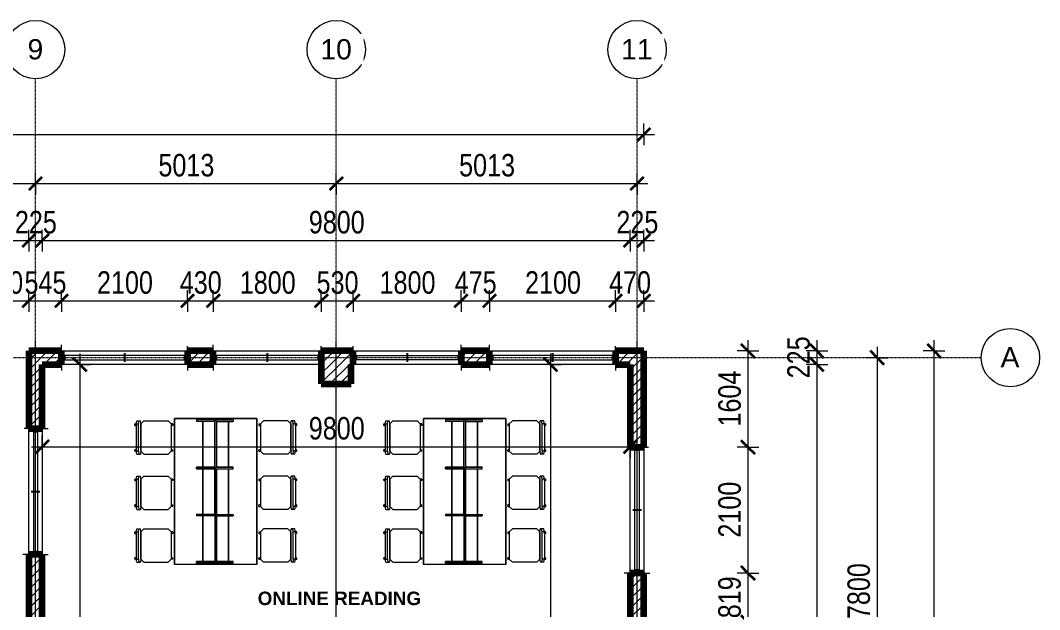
# Model space of a CAD drawing. Header units: millimetres. Extents: x -35190 to 411743, y -233114 to 23872.
# Drawn here: x 31058 to 48046, y 10021 to 19846 of the extents above; entities that cross this region are included whole.
import ezdxf

# ---------------------------------------------------------------- set-up
doc = ezdxf.new("R2010")
doc.units = ezdxf.units.MM
doc.linetypes.add('Grid Line', pattern=[22.225, 12.7, -3.175, 3.175, -3.175])
for name, color, linetype, lineweight in [('A-ANNO-DIMS', 211, 'Continuous', 9), ('A-ANNO-DIMS-75', 211, 'Continuous', 9), ('A-AREA-IDEN', 2, 'Continuous', 9), ('A-GLAZ', 151, 'Continuous', 18), ('A-WALL', 113, 'Continuous', 18), ('A-WALL-PATT', 111, 'Continuous', 18), ('G-IMPT', 8, 'Continuous', 18), ('I-FURN', 30, 'Continuous', 18), ('S-GRID', 1, 'Continuous', 9), ('S-GRID-IDEN', 1, 'Continuous', 9)]:
    doc.layers.add(name, color=color, linetype=linetype, lineweight=lineweight)
doc.styles.add('Arial_2', font='arial.ttf', dxfattribs={"height": 337.5})
doc.styles.add('Arial_3', font='arial.ttf', dxfattribs={"width": 0.8, "height": 375})
doc.styles.add('Arial_B', font='arialbd.ttf', dxfattribs={"height": 225})
doc.dimstyles.new('main_4_5mm', dxfattribs={"dimscale": 304.8, "dimtxt": 382.597275, "dimasz": 0.738189, "dimexe": 0.590551, "dimexo": 0.0625, "dimgap": 0.024606, "dimtad": 1, "dimdec": 0, "dimzin": 0, "dimdsep": 46, "dimtxsty": 'Arial_3', "dimblk1": 'OBLIQUE', "dimblk2": 'OBLIQUE', "dimsah": 1, "dimcen": 0.09, "dimdle": 0.590551, "dimazin": 0, "dimtfac": 1, "dimtdec": 4, "dimtix": 1, "dimtmove": 0, "dimatfit": 3, "dimfxl": 0.590551, "dimfxlon": 1, "dimtvp": 1, "dimtolj": 1, "dimtzin": 0, "dimarcsym": 2})
doc.dimstyles.new('main_4_5mm_2', dxfattribs={"dimscale": 304.8, "dimtxt": 382.597275, "dimasz": 0.738189, "dimexe": 0.590551, "dimexo": 0.0625, "dimgap": 0.024606, "dimtad": 1, "dimdec": 0, "dimzin": 0, "dimdsep": 46, "dimtxsty": 'Arial_3', "dimblk1": 'OBLIQUE', "dimblk2": 'OBLIQUE', "dimsah": 1, "dimcen": 0.09, "dimdle": 0.590551, "dimazin": 0, "dimtfac": 1, "dimtdec": 4, "dimtix": 1, "dimtmove": 0, "dimatfit": 3, "dimfxl": 0.590551, "dimfxlon": 1, "dimtvp": 1, "dimtolj": 1, "dimtzin": 0, "dimarcsym": 2})
pattern_1 = [(45, (0, 0), (-79.5495, 79.5495), [])]

# ---------------------------------------------------------------- blocks, each defined once
blk = doc.blocks.new('Sliding - 2L - SL2_1 X 1_8-416756-GROUND FLOOR')
at = {"layer": 'A-GLAZ'}
for p, q in [((-724, 112), (-724, 212)), ((1376, 112), (1376, 212)), ((1326, 35), (-674, 35)), ((-724, -112), (-724, -192)), ((-674, -35), (1326, -35)), ((1376, -112), (1376, -212))]:
    blk.add_line(p, q, dxfattribs=at)
at = {"layer": 'A-GLAZ', "lineweight": 25}
for p, q in [((-674, 35), (-724, 35)), ((-674, -35), (-674, 35)), ((326, -75), (326, 72)), ((1376, 35), (1326, 35)), ((1326, -35), (1326, 35)), ((-724, -35), (-674, -35)), ((1326, -35), (1376, -35))]:
    blk.add_line(p, q, dxfattribs=at)
blk = doc.blocks.new('Sliding - 2L - SL2_1 X 1_8-450662-GROUND FLOOR')
at = {"layer": 'A-GLAZ'}
for p, q in [((-724, 112), (-724, 192)), ((1376, 112), (1376, 212)), ((-674, 35), (1326, 35)), ((-724, -112), (-724, -212)), ((1326, -35), (-674, -35)), ((1376, -112), (1376, -212))]:
    blk.add_line(p, q, dxfattribs=at)
at = {"layer": 'A-GLAZ', "lineweight": 25}
for p, q in [((-724, 35), (-674, 35)), ((-674, 35), (-674, -35)), ((326, 75), (326, -72)), ((1326, 35), (1376, 35)), ((1326, 35), (1326, -35)), ((-674, -35), (-724, -35)), ((1376, -35), (1326, -35))]:
    blk.add_line(p, q, dxfattribs=at)
blk = doc.blocks.new('Sliding - 2L - SL1_8 X 1_8-417365-GROUND FLOOR')
at = {"layer": 'A-GLAZ'}
for p, q in [((-574, 112), (-574, 212)), ((1226, 112), (1226, 212)), ((1176, 35), (-524, 35)), ((-574, -112), (-574, -192)), ((-524, -35), (1176, -35)), ((1226, -112), (1226, -212))]:
    blk.add_line(p, q, dxfattribs=at)
at = {"layer": 'A-GLAZ', "lineweight": 25}
for p, q in [((-524, 35), (-574, 35)), ((-524, -35), (-524, 35)), ((326, -75), (326, 72)), ((1226, 35), (1176, 35)), ((1176, -35), (1176, 35)), ((-574, -35), (-524, -35)), ((1176, -35), (1226, -35))]:
    blk.add_line(p, q, dxfattribs=at)
blk = doc.blocks.new('Sliding - 2L - SL1_8 X 1_8-417557-GROUND FLOOR')
at = {"layer": 'A-GLAZ'}
for p, q in [((-574, 112), (-574, 192)), ((1226, 112), (1226, 212)), ((-524, 35), (1176, 35)), ((-574, -112), (-574, -212)), ((1176, -35), (-524, -35)), ((1226, -112), (1226, -212))]:
    blk.add_line(p, q, dxfattribs=at)
at = {"layer": 'A-GLAZ', "lineweight": 25}
for p, q in [((-574, 35), (-524, 35)), ((-524, 35), (-524, -35)), ((326, 75), (326, -72)), ((1176, 35), (1226, 35)), ((1176, 35), (1176, -35)), ((-524, -35), (-574, -35)), ((1226, -35), (1176, -35))]:
    blk.add_line(p, q, dxfattribs=at)
blk = doc.blocks.new('School05 - 12ZCVC05_dwg-579463-GROUND FLOOR')
at = {"layer": 'G-IMPT', "lineweight": 9}
for p, q in [((1372, 2438), (0, 2438)), ((0, 2438), (0, 0)), ((0, 0), (0, 2438)), ((0, 2438), (1372, 2438)), ((673, 2413), (368, 2413)), ((368, 2413), (368, 2388)), ((673, 2413), (368, 2413)), ((368, 2413), (368, 2388)), ((673, 2388), (368, 2388)), ((673, 2388), (368, 2388)), ((470, 2388), (470, 1626)), ((470, 1626), (470, 2388)), ((673, 1600), (673, 2413)), ((673, 2413), (699, 2388)), ((673, 2388), (673, 2413)), ((673, 2413), (699, 2388)), ((673, 2413), (978, 2413)), ((673, 2413), (978, 2413)), ((673, 1600), (673, 2413)), ((699, 1626), (699, 2388)), ((699, 2388), (978, 2388)), ((699, 2388), (978, 2388)), ((699, 2388), (699, 1626)), ((902, 2388), (902, 1626)), ((902, 1626), (902, 2388)), ((978, 2413), (978, 2388)), ((978, 2413), (978, 2388)), ((1372, 2438), (1372, 0)), ((1372, 0), (1372, 2438)), ((368, 1626), (368, 1600)), ((368, 1626), (673, 1626)), ((673, 1626), (368, 1626)), ((368, 1600), (368, 1626)), ((368, 1600), (673, 1600)), ((673, 1600), (368, 1600)), ((470, 1600), (470, 838)), ((470, 838), (470, 1600)), ((673, 1600), (699, 1626)), ((673, 1626), (673, 1600)), ((673, 1600), (699, 1626)), ((673, 838), (673, 1600)), ((673, 1600), (699, 1600)), ((673, 1600), (978, 1600)), ((673, 1600), (978, 1600)), ((673, 1600), (673, 838)), ((978, 1626), (699, 1626)), ((699, 1626), (978, 1626)), ((699, 838), (699, 1600)), ((699, 1600), (699, 838)), ((902, 1600), (902, 838)), ((902, 838), (902, 1600)), ((978, 1600), (978, 1626)), ((978, 1600), (978, 1626)), ((673, 838), (368, 838)), ((368, 838), (368, 813)), ((673, 838), (368, 838)), ((368, 838), (368, 813)), ((673, 813), (368, 813)), ((673, 813), (368, 813)), ((470, 813), (470, 51)), ((470, 51), (470, 813)), ((673, 838), (699, 838)), ((673, 838), (673, 25)), ((673, 838), (699, 813)), ((673, 838), (699, 813)), ((673, 838), (978, 838)), ((673, 838), (673, 813)), ((673, 838), (978, 838)), ((673, 838), (673, 25)), ((699, 51), (699, 813)), ((699, 813), (978, 813)), ((699, 813), (978, 813)), ((699, 813), (699, 51)), ((902, 813), (902, 51)), ((902, 51), (902, 813)), ((978, 838), (978, 813)), ((978, 838), (978, 813)), ((1372, 0), (0, 0)), ((368, 51), (368, 25)), ((368, 51), (673, 51)), ((673, 51), (368, 51)), ((368, 25), (368, 51)), ((673, 25), (368, 25)), ((673, 25), (368, 25)), ((673, 25), (699, 51)), ((699, 51), (673, 25)), ((673, 25), (673, 51)), ((978, 25), (673, 25)), ((673, 25), (978, 25)), ((978, 51), (699, 51)), ((699, 51), (978, 51)), ((978, 25), (978, 51)), ((978, 25), (978, 51)), ((1372, 0), (0, 0))]:
    blk.add_line(p, q, dxfattribs=at)
blk = doc.blocks.new('School05 - School05-579469-GROUND FLOOR')
blk.add_blockref('School05 - 12ZCVC05_dwg-579463-GROUND FLOOR', (0, 0))
blk = doc.blocks.new('Armless_Chair_987 - 12ZSTG19_dwg-581259-GROUND FLOOR')
at = {"layer": 'G-IMPT', "lineweight": 9}
for p, q in [((-608, 229), (-610, 229)), ((-610, 203), (-610, 229)), ((-610, 229), (-584, 229)), ((-608, 203), (-610, 203)), ((-610, 203), (-584, 203)), ((-584, 229), (-577, 279)), ((-584, 203), (-584, 229)), ((-584, 229), (-584, -229)), ((-584, 229), (-546, 229)), ((-577, 279), (-575, 279)), ((-577, 279), (-539, 279)), ((-546, 229), (-539, 279)), ((-546, -229), (-546, 229)), ((-539, 279), (-515, 279)), ((-508, 229), (-515, 279)), ((-457, 279), (-508, 229)), ((-508, -229), (-508, 229)), ((-508, 229), (-508, -229)), ((-457, 279), (-51, 279)), ((-51, 279), (0, 229)), ((25, 229), (0, 229)), ((0, 229), (0, -229)), ((25, 203), (0, 203)), ((25, 229), (25, 203)), ((-610, -229), (-610, -203)), ((-584, -203), (-610, -203)), ((-610, -203), (-608, -203)), ((-608, -229), (-610, -229)), ((-584, -229), (-610, -229)), ((-584, -229), (-584, -203)), ((-577, -279), (-584, -229)), ((-584, -229), (-546, -229)), ((-577, -279), (-575, -279)), ((-577, -279), (-539, -279)), ((-546, -229), (-539, -279)), ((-539, -279), (-515, -279)), ((-508, -229), (-515, -279)), ((-508, -229), (-457, -279)), ((-457, -279), (-51, -279)), ((0, -229), (-51, -279)), ((0, -203), (25, -203)), ((25, -229), (0, -229)), ((25, -229), (25, -203))]:
    blk.add_line(p, q, dxfattribs=at)
blk = doc.blocks.new('Armless_Chair_987 - Armless_Chair_987-581265-GROUND FLOOR')
blk.add_blockref('Armless_Chair_987 - 12ZSTG19_dwg-581259-GROUND FLOOR', (0, 0))
blk = doc.blocks.new('Armless_Chair_987 - Armless_Chair_987-581879-GROUND FLOOR')
at = {"extrusion": (0, 0, -1), "zscale": -1, "rotation": 180}
blk.add_blockref('Armless_Chair_987 - 12ZSTG19_dwg-581259-GROUND FLOOR', (0, 0), dxfattribs=at)
blk = doc.blocks.new('Grid - M_Grid Head - Circle-24584-GROUND FLOOR')
at = {"layer": 'S-GRID-IDEN'}
blk.add_circle((0, 0), 6.5, dxfattribs=at)
blk = doc.blocks.new('DIMBLOCK25-GROUND FLOOR')
at = {"layer": 'A-ANNO-DIMS-75', "transparency": 16777216}
for p, q in [((31424, 12737), (31424, 12917)), ((41224, 12737), (41224, 12917)), ((31244, 12737), (41404, 12737)), ((31424, 12737), (31424, 12557)), ((41224, 12737), (41224, 12557))]:
    blk.add_line(p, q, dxfattribs=at)
at = {"layer": 'A-ANNO-DIMS-75', "lineweight": 35, "transparency": 16777216}
for p, q in [((31424, 12737), (31536, 12850)), ((41224, 12737), (41336, 12850)), ((31424, 12737), (31311, 12625)), ((41224, 12737), (41111, 12625))]:
    blk.add_line(p, q, dxfattribs=at)
at = {"layer": 'A-ANNO-DIMS-75', "color": 0, "transparency": 16777216, "insert": (35865, 13232), "char_height": 375, "width": 1101.88, "attachment_point": 1, "line_spacing_factor": 0.941778, "style": 'Arial_3'}
blk.add_mtext('9800', dxfattribs=at)
blk = doc.blocks.new('_Oblique')
at = {"color": 0, "linetype": 'ByBlock', "lineweight": -2}
blk.add_line((-0.5, -0.5), (0.5, 0.5), dxfattribs=at)
blk = doc.blocks.new('DIMBLOCK26-GROUND FLOOR')
at = {"layer": 'A-ANNO-DIMS-75', "transparency": 16777216}
for p, q in [((32047, 14290), (32047, -170)), ((32047, 14110), (31867, 14110)), ((32047, 14110), (32227, 14110)), ((32047, 10), (31867, 10)), ((32047, 10), (32227, 10))]:
    blk.add_line(p, q, dxfattribs=at)
at = {"layer": 'A-ANNO-DIMS-75', "lineweight": 35, "transparency": 16777216}
for p, q in [((32047, 14110), (31934, 14222)), ((32047, 14110), (32159, 13997)), ((32047, 10), (31934, 122)), ((32047, 10), (32159, -103))]:
    blk.add_line(p, q, dxfattribs=at)
at = {"layer": 'A-ANNO-DIMS-75', "color": 0, "transparency": 16777216, "insert": (31552, 6486), "char_height": 375, "width": 1377.35, "attachment_point": 1, "rotation": 90, "line_spacing_factor": 0.941778, "style": 'Arial_3'}
blk.add_mtext('14100', dxfattribs=at)
blk = doc.blocks.new('DIMBLOCK27-GROUND FLOOR')
at = {"layer": 'A-ANNO-DIMS-75', "transparency": 16777216}
for p, q in [((39893, 14290), (39893, 1435)), ((39893, 14110), (39713, 14110)), ((39893, 14110), (40073, 14110)), ((39893, 1435), (39713, 1435)), ((39893, 1435), (40073, 1435))]:
    blk.add_line(p, q, dxfattribs=at)
at = {"layer": 'A-ANNO-DIMS-75', "lineweight": 35, "transparency": 16777216}
for p, q in [((39893, 14110), (39781, 14222)), ((39893, 14110), (40006, 13997)), ((39893, 1435), (39781, 1547)), ((39893, 1435), (40006, 1322))]:
    blk.add_line(p, q, dxfattribs=at)
at = {"layer": 'A-ANNO-DIMS-75', "color": 0, "transparency": 16777216, "insert": (39399, 7198), "char_height": 375, "width": 1377.35, "attachment_point": 1, "rotation": 90, "line_spacing_factor": 0.941778, "style": 'Arial_3'}
blk.add_mtext('12675', dxfattribs=at)
blk = doc.blocks.new('DIMBLOCK210-GROUND FLOOR')
at = {"layer": 'A-ANNO-DIMS-75', "transparency": 16777216}
for p, q in [((28186, 17125), (28186, 17305)), ((31311, 17125), (31311, 17305)), ((28186, 17125), (31311, 17125)), ((28186, 17125), (28186, 16945)), ((31311, 17125), (31311, 16945))]:
    blk.add_line(p, q, dxfattribs=at)
at = {"layer": 'A-ANNO-DIMS-75', "lineweight": 35, "transparency": 16777216}
for p, q in [((28186, 17125), (28299, 17238)), ((31311, 17125), (31424, 17238)), ((28186, 17125), (28074, 17013)), ((31311, 17125), (31199, 17013))]:
    blk.add_line(p, q, dxfattribs=at)
at = {"layer": 'A-ANNO-DIMS-75', "color": 0, "transparency": 16777216, "insert": (29290, 17619), "char_height": 375, "width": 1101.88, "attachment_point": 1, "line_spacing_factor": 0.941778, "style": 'Arial_3'}
blk.add_mtext('3125', dxfattribs=at)
blk = doc.blocks.new('DIMBLOCK211-GROUND FLOOR')
at = {"layer": 'A-ANNO-DIMS-75', "transparency": 16777216}
for p, q in [((31311, 17125), (31311, 17305)), ((36324, 17125), (36324, 17305)), ((31311, 17125), (36324, 17125)), ((31311, 17125), (31311, 16945)), ((36324, 17125), (36324, 16945))]:
    blk.add_line(p, q, dxfattribs=at)
at = {"layer": 'A-ANNO-DIMS-75', "lineweight": 35, "transparency": 16777216}
for p, q in [((31311, 17125), (31424, 17238)), ((36324, 17125), (36436, 17238)), ((31311, 17125), (31199, 17013)), ((36324, 17125), (36211, 17013))]:
    blk.add_line(p, q, dxfattribs=at)
at = {"layer": 'A-ANNO-DIMS-75', "color": 0, "transparency": 16777216, "insert": (33359, 17619), "char_height": 375, "width": 1101.88, "attachment_point": 1, "line_spacing_factor": 0.941778, "style": 'Arial_3'}
blk.add_mtext('5013', dxfattribs=at)
blk = doc.blocks.new('DIMBLOCK212-GROUND FLOOR')
at = {"layer": 'A-ANNO-DIMS-75', "transparency": 16777216}
for p, q in [((36324, 17125), (36324, 17305)), ((41336, 17125), (41336, 17305)), ((36324, 17125), (41516, 17125)), ((36324, 17125), (36324, 16945)), ((41336, 17125), (41336, 16945))]:
    blk.add_line(p, q, dxfattribs=at)
at = {"layer": 'A-ANNO-DIMS-75', "lineweight": 35, "transparency": 16777216}
for p, q in [((36324, 17125), (36436, 17238)), ((41336, 17125), (41449, 17238)), ((36324, 17125), (36211, 17013)), ((41336, 17125), (41224, 17013))]:
    blk.add_line(p, q, dxfattribs=at)
at = {"layer": 'A-ANNO-DIMS-75', "color": 0, "transparency": 16777216, "insert": (38371, 17619), "char_height": 375, "width": 1101.88, "attachment_point": 1, "line_spacing_factor": 0.941778, "style": 'Arial_3'}
blk.add_mtext('5013', dxfattribs=at)
blk = doc.blocks.new('DIMBLOCK230-GROUND FLOOR')
at = {"layer": 'A-ANNO-DIMS-75', "transparency": 16777216}
for p, q in [((30299, 15169), (30299, 15349)), ((31199, 15169), (31199, 15349)), ((30299, 15169), (31199, 15169)), ((30299, 15169), (30299, 14989)), ((31199, 15169), (31199, 14989))]:
    blk.add_line(p, q, dxfattribs=at)
at = {"layer": 'A-ANNO-DIMS-75', "lineweight": 35, "transparency": 16777216}
for p, q in [((30299, 15169), (30186, 15056)), ((30299, 15169), (30411, 15281)), ((31199, 15169), (31086, 15056)), ((31199, 15169), (31311, 15281))]:
    blk.add_line(p, q, dxfattribs=at)
at = {"layer": 'A-ANNO-DIMS-75', "color": 0, "transparency": 16777216, "insert": (30405, 15663), "char_height": 375, "width": 826.41, "attachment_point": 1, "line_spacing_factor": 0.941778, "style": 'Arial_3'}
blk.add_mtext('900', dxfattribs=at)
blk = doc.blocks.new('DIMBLOCK231-GROUND FLOOR')
at = {"layer": 'A-ANNO-DIMS-75', "transparency": 16777216}
for p, q in [((31199, 15169), (31199, 15349)), ((31744, 15169), (31744, 15349)), ((31199, 15169), (31744, 15169)), ((31199, 15169), (31199, 14989)), ((31744, 15169), (31744, 14989))]:
    blk.add_line(p, q, dxfattribs=at)
at = {"layer": 'A-ANNO-DIMS-75', "lineweight": 35, "transparency": 16777216}
for p, q in [((31199, 15169), (31086, 15056)), ((31199, 15169), (31311, 15281)), ((31744, 15169), (31631, 15056)), ((31744, 15169), (31856, 15281))]:
    blk.add_line(p, q, dxfattribs=at)
at = {"layer": 'A-ANNO-DIMS-75', "color": 0, "transparency": 16777216, "insert": (31127, 15663), "char_height": 375, "width": 826.41, "attachment_point": 1, "line_spacing_factor": 0.941778, "style": 'Arial_3'}
blk.add_mtext('545', dxfattribs=at)
blk = doc.blocks.new('DIMBLOCK232-GROUND FLOOR')
at = {"layer": 'A-ANNO-DIMS-75', "transparency": 16777216}
for p, q in [((31744, 15169), (31744, 15349)), ((33844, 15169), (33844, 15349)), ((31744, 15169), (33844, 15169)), ((31744, 15169), (31744, 14989)), ((33844, 15169), (33844, 14989))]:
    blk.add_line(p, q, dxfattribs=at)
at = {"layer": 'A-ANNO-DIMS-75', "lineweight": 35, "transparency": 16777216}
for p, q in [((31744, 15169), (31631, 15056)), ((31744, 15169), (31856, 15281)), ((33844, 15169), (33731, 15056)), ((33844, 15169), (33956, 15281))]:
    blk.add_line(p, q, dxfattribs=at)
at = {"layer": 'A-ANNO-DIMS-75', "color": 0, "transparency": 16777216, "insert": (32335, 15663), "char_height": 375, "width": 1101.88, "attachment_point": 1, "line_spacing_factor": 0.941778, "style": 'Arial_3'}
blk.add_mtext('2100', dxfattribs=at)
blk = doc.blocks.new('DIMBLOCK233-GROUND FLOOR')
at = {"layer": 'A-ANNO-DIMS-75', "transparency": 16777216}
for p, q in [((33844, 15169), (33844, 15349)), ((34274, 15169), (34274, 15349)), ((33844, 15169), (34274, 15169)), ((33844, 15169), (33844, 14989)), ((34274, 15169), (34274, 14989))]:
    blk.add_line(p, q, dxfattribs=at)
at = {"layer": 'A-ANNO-DIMS-75', "lineweight": 35, "transparency": 16777216}
for p, q in [((33844, 15169), (33731, 15056)), ((33844, 15169), (33956, 15281)), ((34274, 15169), (34161, 15056)), ((34274, 15169), (34386, 15281))]:
    blk.add_line(p, q, dxfattribs=at)
at = {"layer": 'A-ANNO-DIMS-75', "color": 0, "transparency": 16777216, "insert": (33715, 15663), "char_height": 375, "width": 826.41, "attachment_point": 1, "line_spacing_factor": 0.941778, "style": 'Arial_3'}
blk.add_mtext('430', dxfattribs=at)
blk = doc.blocks.new('DIMBLOCK234-GROUND FLOOR')
at = {"layer": 'A-ANNO-DIMS-75', "transparency": 16777216}
for p, q in [((34274, 15169), (34274, 15349)), ((36074, 15169), (36074, 15349)), ((34274, 15169), (36074, 15169)), ((34274, 15169), (34274, 14989)), ((36074, 15169), (36074, 14989))]:
    blk.add_line(p, q, dxfattribs=at)
at = {"layer": 'A-ANNO-DIMS-75', "lineweight": 35, "transparency": 16777216}
for p, q in [((34274, 15169), (34161, 15056)), ((34274, 15169), (34386, 15281)), ((36074, 15169), (35961, 15056)), ((36074, 15169), (36186, 15281))]:
    blk.add_line(p, q, dxfattribs=at)
at = {"layer": 'A-ANNO-DIMS-75', "color": 0, "transparency": 16777216, "insert": (34715, 15663), "char_height": 375, "width": 1101.88, "attachment_point": 1, "line_spacing_factor": 0.941778, "style": 'Arial_3'}
blk.add_mtext('1800', dxfattribs=at)
blk = doc.blocks.new('DIMBLOCK235-GROUND FLOOR')
at = {"layer": 'A-ANNO-DIMS-75', "transparency": 16777216}
for p, q in [((36074, 15169), (36074, 15349)), ((36604, 15169), (36604, 15349)), ((36074, 15169), (36604, 15169)), ((36074, 15169), (36074, 14989)), ((36604, 15169), (36604, 14989))]:
    blk.add_line(p, q, dxfattribs=at)
at = {"layer": 'A-ANNO-DIMS-75', "lineweight": 35, "transparency": 16777216}
for p, q in [((36074, 15169), (35961, 15056)), ((36074, 15169), (36186, 15281)), ((36604, 15169), (36491, 15056)), ((36604, 15169), (36716, 15281))]:
    blk.add_line(p, q, dxfattribs=at)
at = {"layer": 'A-ANNO-DIMS-75', "color": 0, "transparency": 16777216, "insert": (35995, 15663), "char_height": 375, "width": 826.41, "attachment_point": 1, "line_spacing_factor": 0.941778, "style": 'Arial_3'}
blk.add_mtext('530', dxfattribs=at)
blk = doc.blocks.new('DIMBLOCK236-GROUND FLOOR')
at = {"layer": 'A-ANNO-DIMS-75', "transparency": 16777216}
for p, q in [((36604, 15169), (36604, 15349)), ((38404, 15169), (38404, 15349)), ((36604, 15169), (38404, 15169)), ((36604, 15169), (36604, 14989)), ((38404, 15169), (38404, 14989))]:
    blk.add_line(p, q, dxfattribs=at)
at = {"layer": 'A-ANNO-DIMS-75', "lineweight": 35, "transparency": 16777216}
for p, q in [((36604, 15169), (36491, 15056)), ((36604, 15169), (36716, 15281)), ((38404, 15169), (38291, 15056)), ((38404, 15169), (38516, 15281))]:
    blk.add_line(p, q, dxfattribs=at)
at = {"layer": 'A-ANNO-DIMS-75', "color": 0, "transparency": 16777216, "insert": (37045, 15663), "char_height": 375, "width": 1101.88, "attachment_point": 1, "line_spacing_factor": 0.941778, "style": 'Arial_3'}
blk.add_mtext('1800', dxfattribs=at)
blk = doc.blocks.new('DIMBLOCK237-GROUND FLOOR')
at = {"layer": 'A-ANNO-DIMS-75', "transparency": 16777216}
for p, q in [((38404, 15169), (38404, 15349)), ((38879, 15169), (38879, 15349)), ((38404, 15169), (38879, 15169)), ((38404, 15169), (38404, 14989)), ((38879, 15169), (38879, 14989))]:
    blk.add_line(p, q, dxfattribs=at)
at = {"layer": 'A-ANNO-DIMS-75', "lineweight": 35, "transparency": 16777216}
for p, q in [((38404, 15169), (38291, 15056)), ((38404, 15169), (38516, 15281)), ((38879, 15169), (38766, 15056)), ((38879, 15169), (38991, 15281))]:
    blk.add_line(p, q, dxfattribs=at)
at = {"layer": 'A-ANNO-DIMS-75', "color": 0, "transparency": 16777216, "insert": (38297, 15663), "char_height": 375, "width": 826.41, "attachment_point": 1, "line_spacing_factor": 0.941778, "style": 'Arial_3'}
blk.add_mtext('475', dxfattribs=at)
blk = doc.blocks.new('DIMBLOCK238-GROUND FLOOR')
at = {"layer": 'A-ANNO-DIMS-75', "transparency": 16777216}
for p, q in [((38879, 15169), (38879, 15349)), ((40979, 15169), (40979, 15349)), ((38879, 15169), (40979, 15169)), ((38879, 15169), (38879, 14989)), ((40979, 15169), (40979, 14989))]:
    blk.add_line(p, q, dxfattribs=at)
at = {"layer": 'A-ANNO-DIMS-75', "lineweight": 35, "transparency": 16777216}
for p, q in [((38879, 15169), (38766, 15056)), ((38879, 15169), (38991, 15281)), ((40979, 15169), (40866, 15056)), ((40979, 15169), (41091, 15281))]:
    blk.add_line(p, q, dxfattribs=at)
at = {"layer": 'A-ANNO-DIMS-75', "color": 0, "transparency": 16777216, "insert": (39470, 15663), "char_height": 375, "width": 1101.88, "attachment_point": 1, "line_spacing_factor": 0.941778, "style": 'Arial_3'}
blk.add_mtext('2100', dxfattribs=at)
blk = doc.blocks.new('DIMBLOCK239-GROUND FLOOR')
at = {"layer": 'A-ANNO-DIMS-75', "transparency": 16777216}
for p, q in [((40979, 15169), (40979, 15349)), ((41449, 15169), (41449, 15349)), ((40979, 15169), (41629, 15169)), ((40979, 15169), (40979, 14989)), ((41449, 15169), (41449, 14989))]:
    blk.add_line(p, q, dxfattribs=at)
at = {"layer": 'A-ANNO-DIMS-75', "lineweight": 35, "transparency": 16777216}
for p, q in [((40979, 15169), (40866, 15056)), ((40979, 15169), (41091, 15281)), ((41449, 15169), (41336, 15056)), ((41449, 15169), (41561, 15281))]:
    blk.add_line(p, q, dxfattribs=at)
at = {"layer": 'A-ANNO-DIMS-75', "color": 0, "transparency": 16777216, "insert": (40870, 15663), "char_height": 375, "width": 826.41, "attachment_point": 1, "line_spacing_factor": 0.941778, "style": 'Arial_3'}
blk.add_mtext('470', dxfattribs=at)
blk = doc.blocks.new('DIMBLOCK245-GROUND FLOOR')
at = {"layer": 'A-ANNO-DIMS-75', "transparency": 16777216}
for p, q in [((22604, 16175), (22604, 16355)), ((31199, 16175), (31199, 16355)), ((22604, 16175), (31199, 16175)), ((22604, 16175), (22604, 15995)), ((31199, 16175), (31199, 15995))]:
    blk.add_line(p, q, dxfattribs=at)
at = {"layer": 'A-ANNO-DIMS-75', "lineweight": 35, "transparency": 16777216}
for p, q in [((22604, 16175), (22491, 16063)), ((22604, 16175), (22716, 16288)), ((31199, 16175), (31086, 16063)), ((31199, 16175), (31311, 16288))]:
    blk.add_line(p, q, dxfattribs=at)
at = {"layer": 'A-ANNO-DIMS-75', "color": 0, "transparency": 16777216, "insert": (26442, 16669), "char_height": 375, "width": 1101.88, "attachment_point": 1, "line_spacing_factor": 0.941778, "style": 'Arial_3'}
blk.add_mtext('8595', dxfattribs=at)
blk = doc.blocks.new('DIMBLOCK246-GROUND FLOOR')
at = {"layer": 'A-ANNO-DIMS-75', "transparency": 16777216}
for p, q in [((31199, 16175), (31199, 16355)), ((31424, 16175), (31424, 16355)), ((31199, 16175), (31424, 16175)), ((31199, 16175), (31199, 15995)), ((31424, 16175), (31424, 15995))]:
    blk.add_line(p, q, dxfattribs=at)
at = {"layer": 'A-ANNO-DIMS-75', "lineweight": 35, "transparency": 16777216}
for p, q in [((31199, 16175), (31086, 16063)), ((31199, 16175), (31311, 16288)), ((31424, 16175), (31311, 16063)), ((31424, 16175), (31536, 16288))]:
    blk.add_line(p, q, dxfattribs=at)
at = {"layer": 'A-ANNO-DIMS-75', "color": 0, "transparency": 16777216, "insert": (30967, 16669), "char_height": 375, "width": 826.41, "attachment_point": 1, "line_spacing_factor": 0.941778, "style": 'Arial_3'}
blk.add_mtext('225', dxfattribs=at)
blk = doc.blocks.new('DIMBLOCK247-GROUND FLOOR')
at = {"layer": 'A-ANNO-DIMS-75', "transparency": 16777216}
for p, q in [((31424, 16175), (31424, 16355)), ((41224, 16175), (41224, 16355)), ((31424, 16175), (41224, 16175)), ((31424, 16175), (31424, 15995)), ((41224, 16175), (41224, 15995))]:
    blk.add_line(p, q, dxfattribs=at)
at = {"layer": 'A-ANNO-DIMS-75', "lineweight": 35, "transparency": 16777216}
for p, q in [((31424, 16175), (31311, 16063)), ((31424, 16175), (31536, 16288)), ((41224, 16175), (41111, 16063)), ((41224, 16175), (41336, 16288))]:
    blk.add_line(p, q, dxfattribs=at)
at = {"layer": 'A-ANNO-DIMS-75', "color": 0, "transparency": 16777216, "insert": (35865, 16669), "char_height": 375, "width": 1101.88, "attachment_point": 1, "line_spacing_factor": 0.941778, "style": 'Arial_3'}
blk.add_mtext('9800', dxfattribs=at)
blk = doc.blocks.new('DIMBLOCK248-GROUND FLOOR')
at = {"layer": 'A-ANNO-DIMS-75', "transparency": 16777216}
for p, q in [((41224, 16175), (41224, 16355)), ((41449, 16175), (41449, 16355)), ((41224, 16175), (41629, 16175)), ((41224, 16175), (41224, 15995)), ((41449, 16175), (41449, 15995))]:
    blk.add_line(p, q, dxfattribs=at)
at = {"layer": 'A-ANNO-DIMS-75', "lineweight": 35, "transparency": 16777216}
for p, q in [((41224, 16175), (41111, 16063)), ((41224, 16175), (41336, 16288)), ((41449, 16175), (41336, 16063)), ((41449, 16175), (41561, 16288))]:
    blk.add_line(p, q, dxfattribs=at)
at = {"layer": 'A-ANNO-DIMS-75', "color": 0, "transparency": 16777216, "insert": (40992, 16669), "char_height": 375, "width": 826.41, "attachment_point": 1, "line_spacing_factor": 0.941778, "style": 'Arial_3'}
blk.add_mtext('225', dxfattribs=at)
blk = doc.blocks.new('DIMBLOCK249-GROUND FLOOR')
at = {"layer": 'A-ANNO-DIMS-75', "transparency": 16777216}
for p, q in [((-10826, 17945), (-10826, 18125)), ((41449, 17945), (41449, 18125)), ((-11006, 17945), (41629, 17945)), ((-10826, 17945), (-10826, 17765)), ((41449, 17945), (41449, 17765))]:
    blk.add_line(p, q, dxfattribs=at)
at = {"layer": 'A-ANNO-DIMS-75', "lineweight": 35, "transparency": 16777216}
for p, q in [((-10826, 17945), (-10714, 18057)), ((41449, 17945), (41561, 18057)), ((-10826, 17945), (-10939, 17832)), ((41449, 17945), (41336, 17832))]:
    blk.add_line(p, q, dxfattribs=at)
at = {"layer": 'A-ANNO-DIMS-75', "color": 0, "transparency": 16777216, "insert": (14738, 18439), "char_height": 375, "width": 1377.35, "attachment_point": 1, "line_spacing_factor": 0.941778, "style": 'Arial_3'}
blk.add_mtext('52275', dxfattribs=at)
blk = doc.blocks.new('DIMBLOCK287-GROUND FLOOR')
at = {"layer": 'A-ANNO-DIMS-75', "lineweight": 35, "transparency": 16777216}
for p, q in [((43185, 14335), (43072, 14447)), ((43185, 14335), (43297, 14222)), ((43185, 12731), (43072, 12843)), ((43185, 12731), (43297, 12618))]:
    blk.add_line(p, q, dxfattribs=at)
at = {"layer": 'A-ANNO-DIMS-75', "transparency": 16777216}
for p, q in [((43185, 14515), (43185, 12731)), ((43185, 14335), (43005, 14335)), ((43185, 14335), (43365, 14335)), ((43185, 12731), (43005, 12731)), ((43185, 12731), (43365, 12731))]:
    blk.add_line(p, q, dxfattribs=at)
at = {"layer": 'A-ANNO-DIMS-75', "color": 0, "transparency": 16777216, "insert": (42690, 13074), "char_height": 375, "width": 1101.88, "attachment_point": 1, "rotation": 90, "line_spacing_factor": 0.941778, "style": 'Arial_3'}
blk.add_mtext('1604', dxfattribs=at)
blk = doc.blocks.new('DIMBLOCK288-GROUND FLOOR')
at = {"layer": 'A-ANNO-DIMS-75', "lineweight": 35, "transparency": 16777216}
for p, q in [((43185, 12731), (43072, 12843)), ((43185, 12731), (43297, 12618)), ((43185, 10631), (43072, 10743)), ((43185, 10631), (43297, 10518))]:
    blk.add_line(p, q, dxfattribs=at)
at = {"layer": 'A-ANNO-DIMS-75', "transparency": 16777216}
for p, q in [((43185, 12731), (43005, 12731)), ((43185, 12731), (43185, 10631)), ((43185, 12731), (43365, 12731)), ((43185, 10631), (43005, 10631)), ((43185, 10631), (43365, 10631))]:
    blk.add_line(p, q, dxfattribs=at)
at = {"layer": 'A-ANNO-DIMS-75', "color": 0, "transparency": 16777216, "insert": (42690, 11222), "char_height": 375, "width": 1101.88, "attachment_point": 1, "rotation": 90, "line_spacing_factor": 0.941778, "style": 'Arial_3'}
blk.add_mtext('2100', dxfattribs=at)
blk = doc.blocks.new('DIMBLOCK289-GROUND FLOOR')
at = {"layer": 'A-ANNO-DIMS-75', "lineweight": 35, "transparency": 16777216}
for p, q in [((43185, 10631), (43072, 10743)), ((43185, 10631), (43297, 10518)), ((43185, 9812), (43072, 9924)), ((43185, 9812), (43297, 9699))]:
    blk.add_line(p, q, dxfattribs=at)
at = {"layer": 'A-ANNO-DIMS-75', "transparency": 16777216}
for p, q in [((43185, 10631), (43005, 10631)), ((43185, 10631), (43185, 9812)), ((43185, 10631), (43365, 10631)), ((43185, 9812), (43005, 9812)), ((43185, 9812), (43365, 9812))]:
    blk.add_line(p, q, dxfattribs=at)
at = {"layer": 'A-ANNO-DIMS-75', "color": 0, "transparency": 16777216, "insert": (42690, 9877), "char_height": 375, "width": 826.41, "attachment_point": 1, "rotation": 90, "line_spacing_factor": 0.941778, "style": 'Arial_3'}
blk.add_mtext('819', dxfattribs=at)
blk = doc.blocks.new('DIMBLOCK301-GROUND FLOOR')
at = {"layer": 'A-ANNO-DIMS-75', "lineweight": 35, "transparency": 16777216}
for p, q in [((44335, 14335), (44222, 14447)), ((44335, 14335), (44447, 14222)), ((44335, 14110), (44222, 14222)), ((44335, 14110), (44447, 13997))]:
    blk.add_line(p, q, dxfattribs=at)
at = {"layer": 'A-ANNO-DIMS-75', "transparency": 16777216}
for p, q in [((44335, 14515), (44335, 14110)), ((44335, 14335), (44155, 14335)), ((44335, 14335), (44515, 14335)), ((44335, 14110), (44155, 14110)), ((44335, 14110), (44515, 14110))]:
    blk.add_line(p, q, dxfattribs=at)
at = {"layer": 'A-ANNO-DIMS-75', "color": 0, "transparency": 16777216, "insert": (43840, 13878), "char_height": 375, "width": 826.41, "attachment_point": 1, "rotation": 90, "line_spacing_factor": 0.941778, "style": 'Arial_3'}
blk.add_mtext('225', dxfattribs=at)
blk = doc.blocks.new('DIMBLOCK302-GROUND FLOOR')
at = {"layer": 'A-ANNO-DIMS-75', "transparency": 16777216}
for p, q in [((44335, 14110), (44155, 14110)), ((44335, 14110), (44335, 1435)), ((44335, 14110), (44515, 14110)), ((44335, 1435), (44155, 1435)), ((44335, 1435), (44515, 1435))]:
    blk.add_line(p, q, dxfattribs=at)
at = {"layer": 'A-ANNO-DIMS-75', "lineweight": 35, "transparency": 16777216}
for p, q in [((44335, 14110), (44222, 14222)), ((44335, 14110), (44447, 13997)), ((44335, 1435), (44222, 1547)), ((44335, 1435), (44447, 1322))]:
    blk.add_line(p, q, dxfattribs=at)
at = {"layer": 'A-ANNO-DIMS-75', "color": 0, "transparency": 16777216, "insert": (43840, 7198), "char_height": 375, "width": 1377.35, "attachment_point": 1, "rotation": 90, "line_spacing_factor": 0.941778, "style": 'Arial_3'}
blk.add_mtext('12675', dxfattribs=at)
blk = doc.blocks.new('DIMBLOCK310-GROUND FLOOR')
at = {"layer": 'A-ANNO-DIMS-75', "lineweight": 35, "transparency": 16777216}
for p, q in [((45337, 14222), (45225, 14335)), ((45337, 14222), (45450, 14110)), ((45337, 6422), (45225, 6535)), ((45337, 6422), (45450, 6310))]:
    blk.add_line(p, q, dxfattribs=at)
at = {"layer": 'A-ANNO-DIMS-75', "transparency": 16777216}
for p, q in [((45337, 14402), (45337, 6422)), ((45337, 14222), (45157, 14222)), ((45337, 14222), (45517, 14222)), ((45337, 6422), (45157, 6422)), ((45337, 6422), (45517, 6422))]:
    blk.add_line(p, q, dxfattribs=at)
at = {"layer": 'A-ANNO-DIMS-75', "color": 0, "transparency": 16777216, "insert": (44843, 9863), "char_height": 375, "width": 1101.88, "attachment_point": 1, "rotation": 90, "line_spacing_factor": 0.941778, "style": 'Arial_3'}
blk.add_mtext('7800', dxfattribs=at)
blk = doc.blocks.new('DIMBLOCK316-GROUND FLOOR')
at = {"layer": 'A-ANNO-DIMS-75', "lineweight": 35, "transparency": 16777216}
for p, q in [((46287, 14335), (46175, 14447)), ((46287, 14335), (46400, 14222)), ((46287, -20688), (46175, -20576)), ((46287, -20688), (46400, -20801))]:
    blk.add_line(p, q, dxfattribs=at)
at = {"layer": 'A-ANNO-DIMS-75', "transparency": 16777216}
for p, q in [((46287, -20868), (46287, 14515)), ((46287, 14335), (46107, 14335)), ((46287, 14335), (46467, 14335)), ((46287, -20688), (46107, -20688)), ((46287, -20688), (46467, -20688))]:
    blk.add_line(p, q, dxfattribs=at)
at = {"layer": 'A-ANNO-DIMS-75', "color": 0, "transparency": 16777216, "insert": (45793, -3751), "char_height": 375, "width": 1377.35, "attachment_point": 1, "rotation": 90, "line_spacing_factor": 0.941778, "style": 'Arial_3'}
blk.add_mtext('35023', dxfattribs=at)

msp = doc.modelspace()

# ---------------------------------------------------------------- hatches: boundary and pattern name
at = {"layer": 'A-WALL-PATT'}
h = msp.add_hatch(dxfattribs=at)
h.set_pattern_fill('FP_1', color=256, style=0, pattern_type=2)
h.set_pattern_definition(pattern_1)
h.paths.add_polyline_path([(31423.9, 9.7), (31423.9, 7139.7), (31198.9, 7139.7), (31198.9, 9.7)])
h.paths.add_polyline_path([(31198.9, 9239.7), (31423.9, 9239.7), (31423.9, 10939.7), (31198.9, 10939.7), (31198.9, 9580.8)])
h.paths.add_polyline_path([(31198.9, 13039.7), (31423.9, 13039.7), (31423.9, 14334.7), (31198.9, 14334.7), (31198.9, 13338.7)])
h = msp.add_hatch(dxfattribs=at)
h.set_pattern_fill('FP_1', color=256, style=0, pattern_type=2)
h.set_pattern_definition(pattern_1)
h.paths.add_polyline_path([(41223.9, 14109.7), (41223.9, 14334.7), (40978.9, 14334.7), (40978.9, 14109.7)])
h.paths.add_polyline_path([(36603.9, 14109.7), (36603.9, 14334.7), (36073.9, 14334.7), (36073.9, 14109.7), (36573.9, 14109.7)])
h.paths.add_polyline_path([(38878.9, 14109.7), (38878.9, 14334.7), (38403.9, 14334.7), (38403.9, 14109.7)])
h.paths.add_polyline_path([(31423.9, 14109.7), (31743.9, 14109.7), (31743.9, 14334.7), (31423.9, 14334.7)])
h.paths.add_polyline_path([(33843.9, 14109.7), (34273.9, 14109.7), (34273.9, 14334.7), (33843.9, 14334.7)])
h = msp.add_hatch(dxfattribs=at)
h.set_pattern_fill('FP_1', color=256, style=0, pattern_type=2)
h.set_pattern_definition(pattern_1)
h.paths.add_polyline_path([(41448.9, -8640.3), (41448.9, -2015.3), (41223.9, -2015.3), (41223.9, -8640.3)])
h.paths.add_polyline_path([(41223.9, -215.3), (41448.9, -215.3), (41448.9, 9.7), (41223.9, 9.7)])
h.paths.add_polyline_path([(41223.9, 909.7), (41448.9, 909.7), (41448.9, 1511.7), (41223.9, 1511.7), (41223.9, 1209.7)])
h.paths.add_polyline_path([(41223.9, 3011.7), (41448.9, 3011.7), (41448.9, 3911.7), (41223.9, 3911.7)])
h.paths.add_polyline_path([(41448.9, 6011.7), (41448.9, 7711.7), (41223.9, 7711.7), (41223.9, 6011.7)])
h.paths.add_polyline_path([(41223.9, 9811.7), (41448.9, 9811.7), (41448.9, 10630.7), (41223.9, 10630.7)])
h.paths.add_polyline_path([(41223.9, 12730.7), (41448.9, 12730.7), (41448.9, 14334.7), (41223.9, 14334.7), (41223.9, 14109.7)])
h = msp.add_hatch(dxfattribs=at)
h.set_pattern_fill('FP_1', color=256, style=0, pattern_type=2)
h.set_pattern_definition(pattern_1)
h.paths.add_polyline_path([(36573.9, 13784.7), (36573.9, 14109.7), (36073.9, 14109.7), (36073.9, 13784.7)])

# ---------------------------------------------------------------- linework, layer by layer
at = {"layer": 'A-WALL', "lineweight": 140}
for p, q in [((31743.9, 14334.7), (31198.9, 14334.7)), ((31198.9, 14334.7), (31198.9, 13039.7)), ((31743.9, 14109.7), (31743.9, 14334.7)), ((34273.9, 14334.7), (33843.9, 14334.7)), ((33843.9, 14334.7), (33843.9, 14109.7)), ((34273.9, 14109.7), (34273.9, 14334.7)), ((36603.9, 14334.7), (36073.9, 14334.7)), ((36073.9, 14334.7), (36073.9, 13784.7)), ((36603.9, 14109.7), (36603.9, 14334.7)), ((38878.9, 14334.7), (38403.9, 14334.7)), ((38403.9, 14334.7), (38403.9, 14109.7)), ((38878.9, 14109.7), (38878.9, 14334.7)), ((41448.9, 14334.7), (40978.9, 14334.7)), ((40978.9, 14334.7), (40978.9, 14109.7)), ((41448.9, 12730.7), (41448.9, 14334.7)), ((31423.9, 14109.7), (31743.9, 14109.7)), ((31423.9, 13039.7), (31423.9, 14109.7)), ((33843.9, 14109.7), (34273.9, 14109.7)), ((36573.9, 14109.7), (36603.9, 14109.7)), ((36573.9, 13784.7), (36573.9, 14109.7)), ((38403.9, 14109.7), (38878.9, 14109.7)), ((40978.9, 14109.7), (41223.9, 14109.7)), ((41223.9, 14109.7), (41223.9, 12730.7)), ((36073.9, 13784.7), (36573.9, 13784.7)), ((31198.9, 13039.7), (31423.9, 13039.7)), ((41223.9, 12730.7), (41448.9, 12730.7)), ((31198.9, 10939.7), (31198.9, 9239.7)), ((31423.9, 10939.7), (31198.9, 10939.7)), ((31423.9, 9239.7), (31423.9, 10939.7)), ((41223.9, 10630.7), (41223.9, 9811.7)), ((41448.9, 10630.7), (41223.9, 10630.7)), ((41448.9, 9811.7), (41448.9, 10630.7))]:
    msp.add_line(p, q, dxfattribs=at)
at = {"layer": 'A-WALL'}
for p, q in [((31743.9, 14334.7), (33843.9, 14334.7)), ((34273.9, 14334.7), (36073.9, 14334.7)), ((36603.9, 14334.7), (38403.9, 14334.7)), ((38878.9, 14334.7), (40978.9, 14334.7)), ((33843.9, 14109.7), (31743.9, 14109.7)), ((36073.9, 14109.7), (34273.9, 14109.7)), ((38403.9, 14109.7), (36603.9, 14109.7)), ((40978.9, 14109.7), (38878.9, 14109.7)), ((31198.9, 10939.7), (31198.9, 13039.7)), ((31423.9, 13039.7), (31423.9, 10939.7)), ((41223.9, 10630.7), (41223.9, 12730.7)), ((41448.9, 12730.7), (41448.9, 10630.7))]:
    msp.add_line(p, q, dxfattribs=at)
at = {"layer": 'S-GRID', "linetype": 'Grid Line'}
for p, q in [((31311.4, -23401.6), (31311.4, 18871.1)), ((36323.9, -23401.6), (36323.9, 18871.1)), ((41336.4, -23401.6), (41336.4, 18871.1)), ((-16035.3, 14222.2), (47071.4, 14222.2))]:
    msp.add_line(p, q, dxfattribs=at)

# ---------------------------------------------------------------- block references
at = {"layer": 'A-GLAZ'}
for name, p, rotation in [('Sliding - 2L - SL2_1 X 1_8-416756-GROUND FLOOR', (33120.1, 14222.2), 180), ('Sliding - 2L - SL1_8 X 1_8-417365-GROUND FLOOR', (35500.1, 14222.2), 180), ('Sliding - 2L - SL2_1 X 1_8-416756-GROUND FLOOR', (40255.1, 14222.2), 180), ('Sliding - 2L - SL2_1 X 1_8-416756-GROUND FLOOR', (31311.4, 12315.9), 269.9999999999999), ('Sliding - 2L - SL2_1 X 1_8-450662-GROUND FLOOR', (41336.4, 12006.9), 270)]:
    msp.add_blockref(name, p, dxfattribs=dict(at, rotation=rotation))
msp.add_blockref('Sliding - 2L - SL1_8 X 1_8-417557-GROUND FLOOR', (37177.7, 14222.2), dxfattribs=at)
at = {"layer": 'I-FURN'}
for name, p in [('Armless_Chair_987 - Armless_Chair_987-581265-GROUND FLOOR', (33573.9, 12889.7)), ('School05 - School05-579469-GROUND FLOOR', (33627.3, 10771)), ('Armless_Chair_987 - Armless_Chair_987-581265-GROUND FLOOR', (37723.9, 12889.7)), ('School05 - School05-579469-GROUND FLOOR', (37777.3, 10771)), ('Armless_Chair_987 - Armless_Chair_987-581265-GROUND FLOOR', (33573.9, 11969.7)), ('Armless_Chair_987 - Armless_Chair_987-581265-GROUND FLOOR', (37723.9, 11969.7)), ('Armless_Chair_987 - Armless_Chair_987-581265-GROUND FLOOR', (33573.9, 11089.7)), ('Armless_Chair_987 - Armless_Chair_987-581265-GROUND FLOOR', (37723.9, 11089.7))]:
    msp.add_blockref(name, p, dxfattribs=at)
at = {"layer": 'I-FURN', "rotation": 180}
for p in [(35057.7, 12889.7), (39207.7, 12889.7), (35057.7, 11969.7), (39207.7, 11969.7), (35057.7, 11089.7), (39207.7, 11089.7)]:
    msp.add_blockref('Armless_Chair_987 - Armless_Chair_987-581879-GROUND FLOOR', p, dxfattribs=at)
at = {"layer": 'S-GRID-IDEN', "xscale": 74.99999999999996, "yscale": 74.99999999999996, "zscale": 74.99999999999996}
for p in [(31311.4, 19358.6), (36323.9, 19358.6), (41336.4, 19358.6)]:
    msp.add_blockref('Grid - M_Grid Head - Circle-24584-GROUND FLOOR', p, dxfattribs=at)
at = {"layer": 'S-GRID-IDEN', "xscale": 74.99999999999996, "yscale": 74.99999999999996, "zscale": 74.99999999999996, "rotation": 269.9999999999994}
msp.add_blockref('Grid - M_Grid Head - Circle-24584-GROUND FLOOR', (47558.9, 14222.2), dxfattribs=at)

# ---------------------------------------------------------------- texts
at = {"layer": 'A-AREA-IDEN', "insert": (35012.9, 10321), "char_height": 225, "width": 3331.012, "attachment_point": 1, "style": 'Arial_B'}
msp.add_mtext('ONLINE READING', dxfattribs=at)

# ---------------------------------------------------------------- dimensions: what is measured, and where the dimension line sits
at = {"layer": 'A-ANNO-DIMS'}
for base, p1, p2, override, picture, middle in [((41448.9, 17944.6), (-10826.1, 17764.6), (41448.9, 17764.6), {"dimpost": '<>', "dimfxl": 52275}, 'DIMBLOCK249-GROUND FLOOR', (15311.4, 18143.5)), ((31311.4, 17125.1), (28186.4, 17305.1), (31311.4, 17305.1), {"dimpost": '<>', "dimfxl": 3125}, 'DIMBLOCK210-GROUND FLOOR', (29748.9, 17324.2)), ((36323.9050254, 17125.0992102), (31311.4050254, 17305.0992102), (36323.9050254, 17305.0992102), {"dimpost": '<>', "dimfxl": 5012.5}, 'DIMBLOCK211-GROUND FLOOR', (33817.6550254, 17324.1919808)), ((41336.4050254, 17125.0992102), (36323.9050254, 17305.0992102), (41336.4050254, 17305.0992102), {"dimpost": '<>', "dimfxl": 5012.5}, 'DIMBLOCK212-GROUND FLOOR', (38830.1550254, 17324.1919808)), ((31198.9, 16175.1), (22603.9, 15995.1), (31198.9, 15995.1), {"dimpost": '<>', "dimfxl": 8595}, 'DIMBLOCK245-GROUND FLOOR', (26901.4, 16374.1)), ((31423.9, 16175.1), (31198.9, 15995.1), (31423.9, 15995.1), {"dimpost": '<>', "dimfxl": 225}, 'DIMBLOCK246-GROUND FLOOR', (31311.4, 16374.1)), ((41223.9, 16175.1), (31423.9, 15995.1), (41223.9, 15995.1), {"dimpost": '<>', "dimfxl": 9800}, 'DIMBLOCK247-GROUND FLOOR', (36323.9, 16374.1)), ((41448.9, 16175.1), (41223.9, 15995.1), (41448.9, 15995.1), {"dimpost": '<>', "dimfxl": 225}, 'DIMBLOCK248-GROUND FLOOR', (41336.4, 16374.1)), ((31198.9, 15168.6), (30298.9, 14988.6), (31198.9, 14988.6), {"dimpost": '<>', "dimfxl": 900}, 'DIMBLOCK230-GROUND FLOOR', (30748.9, 15367.6)), ((31743.9, 15168.6), (31198.9, 14988.6), (31743.9, 14988.6), {"dimpost": '<>', "dimfxl": 545}, 'DIMBLOCK231-GROUND FLOOR', (31471.4, 15366.8)), ((33843.9, 15168.6), (31743.9, 14988.6), (33843.9, 14988.6), {"dimpost": '<>', "dimfxl": 2100}, 'DIMBLOCK232-GROUND FLOOR', (32793.9, 15367.6)), ((34273.9, 15168.6), (33843.9, 14988.6), (34273.9, 14988.6), {"dimpost": '<>', "dimfxl": 430}, 'DIMBLOCK233-GROUND FLOOR', (34058.9, 15367.7)), ((36073.9, 15168.6), (34273.9, 14988.6), (36073.9, 14988.6), {"dimpost": '<>', "dimfxl": 1800}, 'DIMBLOCK234-GROUND FLOOR', (35173.9, 15367.6)), ((36603.9, 15168.6), (36073.9, 14988.6), (36603.9, 14988.6), {"dimpost": '<>', "dimfxl": 530}, 'DIMBLOCK235-GROUND FLOOR', (36338.9, 15367.7)), ((38403.9, 15168.6), (36603.9, 14988.6), (38403.9, 14988.6), {"dimpost": '<>', "dimfxl": 1800}, 'DIMBLOCK236-GROUND FLOOR', (37503.9, 15367.6)), ((38878.9, 15168.6), (38403.9, 14988.6), (38878.9, 14988.6), {"dimpost": '<>', "dimfxl": 475}, 'DIMBLOCK237-GROUND FLOOR', (38641.4, 15366.8)), ((40978.9, 15168.6), (38878.9, 14988.6), (40978.9, 14988.6), {"dimpost": '<>', "dimfxl": 2100}, 'DIMBLOCK238-GROUND FLOOR', (39928.9, 15367.6)), ((41448.9, 15168.6), (40978.9, 14988.6), (41448.9, 14988.6), {"dimpost": '<>', "dimfxl": 470}, 'DIMBLOCK239-GROUND FLOOR', (41213.9, 15367.6)), ((41223.9, 12737.2), (31423.9, 12917.2), (41223.9, 12917.2), {"dimpost": '<>', "dimfxl": 9800}, 'DIMBLOCK25-GROUND FLOOR', (36323.9, 12936.2))]:
    dim = msp.add_linear_dim(base=base, p1=p1, p2=p2, dimstyle='main_4_5mm', override=override, dxfattribs=at)
    dim.commit()
    dim.dimension.update_dxf_attribs({"geometry": picture, "text_midpoint": middle})
for base, p1, p2, dimstyle, override, picture, middle in [((44334.8, 14109.7), (44154.8, 14334.7), (44154.8, 14109.7), 'main_4_5mm', {"dimpost": '<>', "dimfxl": 225}, 'DIMBLOCK301-GROUND FLOOR', (44135.8, 14222.2)), ((43184.8, 12730.7), (43004.8, 14334.7), (43004.8, 12730.7), 'main_4_5mm', {"dimpost": '<>', "dimfxl": 1604}, 'DIMBLOCK287-GROUND FLOOR', (42985.8, 13532.7)), ((46287.1, 14334.7), (46107.1, -20688.3), (46107.1, 14334.7), 'main_4_5mm_2', {"dimpost": '<>', "dimfxl": 35023}, 'DIMBLOCK316-GROUND FLOOR', (46088, -3176.8)), ((32046.7, 9.7), (32226.7, 14109.7), (32226.7, 9.7), 'main_4_5mm', {"dimpost": '<>', "dimfxl": 14100}, 'DIMBLOCK26-GROUND FLOOR', (31847.7, 7059.7)), ((39893.3, 1434.7), (40073.3, 14109.7), (40073.3, 1434.7), 'main_4_5mm', {"dimpost": '<>', "dimfxl": 12675}, 'DIMBLOCK27-GROUND FLOOR', (39694.3, 7772.2)), ((45337.1, 6422.2), (45517.1, 14222.2), (45517.1, 6422.2), 'main_4_5mm_2', {"dimpost": '<>', "dimfxl": 7800}, 'DIMBLOCK310-GROUND FLOOR', (45138.1, 10322.2)), ((44334.8, 1434.7), (44154.8, 14109.7), (44154.8, 1434.7), 'main_4_5mm', {"dimpost": '<>', "dimfxl": 12675}, 'DIMBLOCK302-GROUND FLOOR', (44135.8, 7772.2)), ((43184.8, 10630.7), (43004.8, 12730.7), (43004.8, 10630.7), 'main_4_5mm', {"dimpost": '<>', "dimfxl": 2100}, 'DIMBLOCK288-GROUND FLOOR', (42985.8, 11680.7)), ((43184.8, 9811.7), (43004.8, 10630.7), (43004.8, 9811.7), 'main_4_5mm', {"dimpost": '<>', "dimfxl": 819}, 'DIMBLOCK289-GROUND FLOOR', (42985.8, 10221.2))]:
    dim = msp.add_linear_dim(base=base, p1=p1, p2=p2, angle=90, dimstyle=dimstyle, override=override, dxfattribs=at)
    dim.commit()
    dim.dimension.update_dxf_attribs({"geometry": picture, "text_midpoint": middle})

# ---------------------------------------------------------------- next in the draw order: texts
at = {"layer": 'S-GRID-IDEN', "char_height": 337.5, "attachment_point": 1, "style": 'Arial_2', "bg_fill": 3, "box_fill_scale": 1.25, "bg_fill_color": 256, "bg_fill_true_color": 13158600, "bg_fill_transparency": 0}
for s, insert, width in [('9', (31177.4, 19533.1), 318.671), ('10', (36058.3, 19533.1), 637.342), ('11', (41070.8, 19533.1), 637.342), ('A', (47395.7, 14398.6), 384.81)]:
    msp.add_mtext(s, dxfattribs=dict(at, insert=insert, width=width))

doc.saveas('drawing.dxf')
